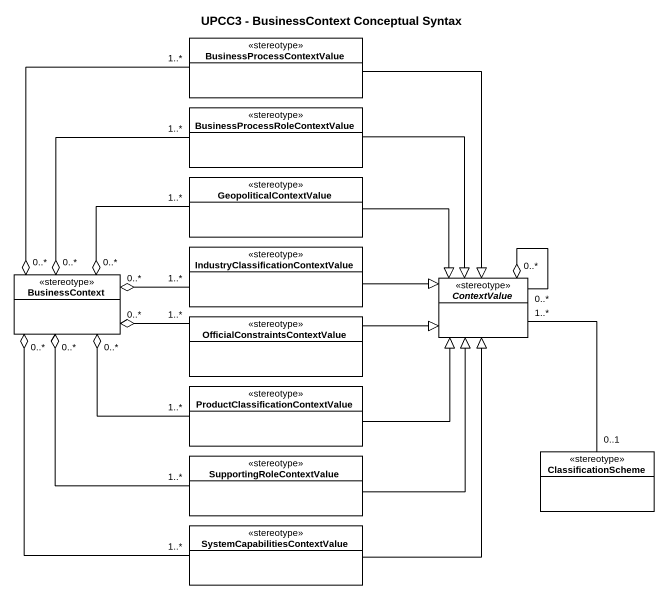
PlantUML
@startuml
title UPCC3 - BusinessContext Conceptual Syntax
hide circle
hide empty members
class BusinessProcessContextValue <<stereotype>>
class "BusinessProcessRoleContextValue" as BusinessProcessRoleContextVa <<stereotype>>
class GeopoliticalContextValue <<stereotype>>
class BusinessContext <<stereotype>>
class "IndustryClassificationContextValue" as IndustryClassificationContex <<stereotype>>
abstract class ContextValue <<stereotype>>
class "OfficialConstraintsContextValue" as OfficialConstraintsContextVa <<stereotype>>
class "ProductClassificationContextValue" as ProductClassificationContext <<stereotype>>
class SupportingRoleContextValue <<stereotype>>
class ClassificationScheme <<stereotype>>
class "SystemCapabilitiesContextValue" as SystemCapabilitiesContextVal <<stereotype>>
BusinessProcessContextValue "1..*" --o "0..*" BusinessContext
BusinessProcessContextValue --|> ContextValue
BusinessProcessRoleContextVa "1..*" --o "0..*" BusinessContext
BusinessProcessRoleContextVa --|> ContextValue
GeopoliticalContextValue "1..*" -left-o "0..*" BusinessContext
GeopoliticalContextValue -right-|> ContextValue
IndustryClassificationContex "1..*" -left-o "0..*" BusinessContext
IndustryClassificationContex -right-|> ContextValue
ContextValue "0..*" --o "0..*" ContextValue
OfficialConstraintsContextVa "1..*" -left-o "0..*" BusinessContext
OfficialConstraintsContextVa -right-|> ContextValue
ProductClassificationContext "1..*" -left-o "0..*" BusinessContext
ProductClassificationContext -right-|> ContextValue
SupportingRoleContextValue "1..*" -up-o "0..*" BusinessContext
SupportingRoleContextValue -up-|> ContextValue
ClassificationScheme "0..1" -up- "1..*" ContextValue
SystemCapabilitiesContextVal "1..*" -up-o "0..*" BusinessContext
SystemCapabilitiesContextVal -up-|> ContextValue
@enduml
